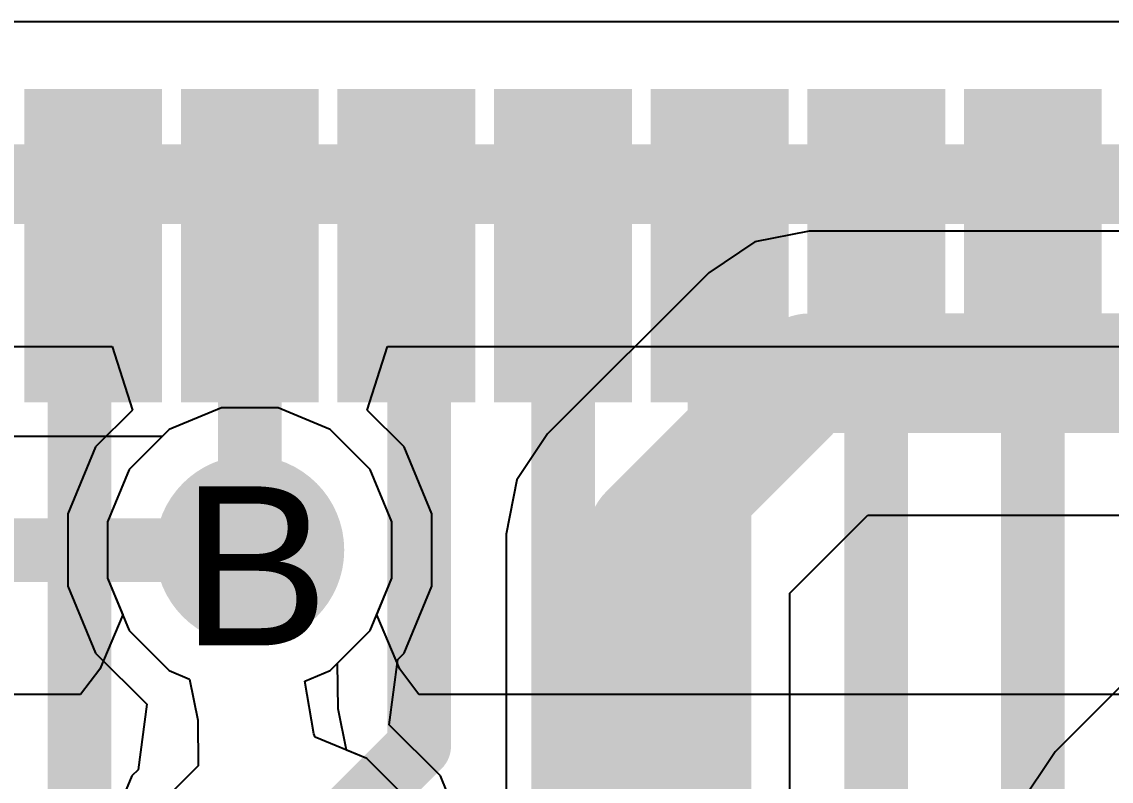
# Model space of a CAD drawing. Header units: inches. Extents: x 0 to 5379, y 0 to 5429.
# Drawn here: x 102.04 to 105.518, y 81.152 to 83.576 of the extents above; entities that cross this region are included whole.
import ezdxf

# ---------------------------------------------------------------- set-up
doc = ezdxf.new("R2010")
doc.units = ezdxf.units.IN
for name, color, linetype in [('Bottom Layer', 5, 'Continuous'), ('Bottom Solder', 6, 'Continuous'), ('Drill Drawing', 1, 'Continuous'), ('GND01', 16, 'Continuous'), ('GND02', 76, 'Continuous'), ('PWR', 156, 'Continuous'), ('SIG 01', 90, 'Continuous'), ('Top Layer', 1, 'Continuous'), ('Top Paste', 8, 'Continuous'), ('Top Solder', 216, 'Continuous'), ('Via Holes', 16, 'Continuous')]:
    doc.layers.add(name, color=color, linetype=linetype)
doc.styles.add('Arial', font='', dxfattribs={"height": 0.2})
doc.styles.get('Arial').set_extended_font_data('Arial')

# ---------------------------------------------------------------- blocks, each defined once
blk = doc.blocks.new('64_VFQFPN_9X9_147')
at = {"layer": 'Top Layer'}
for points in [[(-1.396, -4.0658), (-1.096, -4.0658), (-1.096, -4.9258), (-1.396, -4.9258)], [(-0.896, -4.0658), (-0.596, -4.0658), (-0.596, -4.9258), (-0.896, -4.9258)], [(-0.396, -4.0658), (-0.096, -4.0658), (-0.096, -4.9258), (-0.396, -4.9258)], [(0.104, -4.0658), (0.404, -4.0658), (0.404, -4.9258), (0.104, -4.9258)], [(0.604, -4.0658), (0.904, -4.0658), (0.904, -4.9258), (0.604, -4.9258)], [(1.104, -4.0658), (1.404, -4.0658), (1.404, -4.9258), (1.104, -4.9258)], [(1.604, -4.0658), (1.904, -4.0658), (1.904, -4.9258), (1.604, -4.9258)]]:
    blk.add_hatch(color=1, dxfattribs=at).paths.add_polyline_path(points)
at = {"layer": 'Top Paste'}
for points in [[(-1.396, -4.0658), (-1.096, -4.0658), (-1.096, -4.9258), (-1.396, -4.9258)], [(-0.896, -4.0658), (-0.596, -4.0658), (-0.596, -4.9258), (-0.896, -4.9258)], [(-0.396, -4.0658), (-0.096, -4.0658), (-0.096, -4.9258), (-0.396, -4.9258)], [(0.104, -4.0658), (0.404, -4.0658), (0.404, -4.9258), (0.104, -4.9258)], [(0.604, -4.0658), (0.904, -4.0658), (0.904, -4.9258), (0.604, -4.9258)], [(1.104, -4.0658), (1.404, -4.0658), (1.404, -4.9258), (1.104, -4.9258)], [(1.604, -4.0658), (1.904, -4.0658), (1.904, -4.9258), (1.604, -4.9258)]]:
    blk.add_hatch(color=8, dxfattribs=at).paths.add_polyline_path(points)
at = {"layer": 'Top Solder'}
for points in [[(-1.466, -3.9958), (-1.026, -3.9958), (-1.026, -4.9958), (-1.466, -4.9958)], [(-0.966, -3.9958), (-0.526, -3.9958), (-0.526, -4.9958), (-0.966, -4.9958)], [(-0.466, -3.9958), (-0.026, -3.9958), (-0.026, -4.9958), (-0.466, -4.9958)], [(0.034, -3.9958), (0.474, -3.9958), (0.474, -4.9958), (0.034, -4.9958)], [(0.534, -3.9958), (0.974, -3.9958), (0.974, -4.9958), (0.534, -4.9958)], [(1.034, -3.9958), (1.474, -3.9958), (1.474, -4.9958), (1.034, -4.9958)], [(1.534, -3.9958), (1.974, -3.9958), (1.974, -4.9958), (1.534, -4.9958)]]:
    blk.add_hatch(color=216, dxfattribs=at).paths.add_polyline_path(points)

msp = doc.modelspace()

# ---------------------------------------------------------------- hatches: boundary and pattern name
at = {"layer": 'Bottom Layer'}
h = msp.add_hatch(color=5, dxfattribs=at)
edge = h.paths.add_edge_path()
edge.add_arc((102.768, 81.89), 0.2, 0, 360)
at = {"layer": 'Bottom Solder'}
h = msp.add_hatch(color=6, dxfattribs=at)
edge = h.paths.add_edge_path()
edge.add_arc((102.768, 81.89), 0.3016, 0, 360)
at = {"layer": 'GND01'}
h = msp.add_hatch(color=16, dxfattribs=at)
edge = h.paths.add_edge_path()
edge.add_arc((102.768, 81.89), 0.2, 0, 360)
at = {"layer": 'GND02'}
h = msp.add_hatch(color=76, dxfattribs=at)
edge = h.paths.add_edge_path()
edge.add_arc((102.768, 81.89), 0.2, 0, 360)
at = {"layer": 'PWR'}
h = msp.add_hatch(color=156, dxfattribs=at)
edge = h.paths.add_edge_path()
edge.add_arc((102.768, 81.89), 0.2, 0, 360)
at = {"layer": 'SIG 01'}
h = msp.add_hatch(color=90, dxfattribs=at)
edge = h.paths.add_edge_path()
edge.add_arc((102.768, 81.89), 0.2, 0, 360)
at = {"layer": 'Top Layer'}
h = msp.add_hatch(color=1, dxfattribs=at)
edge = h.paths.add_edge_path()
edge.add_arc((102.768, 81.89), 0.2, 0, 360)
at = {"layer": 'Top Solder'}
h = msp.add_hatch(color=216, dxfattribs=at)
edge = h.paths.add_edge_path()
edge.add_arc((102.768, 81.89), 0.3016, 0, 360)
at = {"layer": 'Via Holes'}
h = msp.add_hatch(color=7, dxfattribs=at)
edge = h.paths.add_edge_path()
edge.add_arc((102.768, 81.89), 0.1, 0, 360)

# ---------------------------------------------------------------- linework, layer by layer
at = {"layer": 'Bottom Layer'}
for p, q in [((104.5536, 82.9077), (104.3801, 82.8732)), ((108.8576, 82.9077), (104.5536, 82.9077)), ((104.3801, 82.8732), (104.2331, 82.775)), ((104.2331, 82.775), (103.7189, 82.2608)), ((104.2331, 82.775), (104.2331, 82.775)), ((102.6777, 82.344), (102.5108, 82.2749)), ((102.8583, 82.344), (102.6777, 82.344)), ((103.0252, 82.2749), (102.8583, 82.344)), ((102.4885, 82.2526), (101.0036, 82.2526)), ((102.5108, 82.2749), (102.4885, 82.2526)), ((103.1529, 82.1472), (103.0252, 82.2749)), ((103.7189, 82.2608), (103.6207, 82.1138)), ((103.222, 81.9803), (103.1529, 82.1472)), ((103.6207, 82.1138), (103.5862, 81.9403)), ((103.222, 81.7997), (103.222, 81.9803)), ((104.4926, 81.7526), (104.7413, 82.0013)), ((104.7413, 82.0013), (108.6698, 82.0013)), ((103.5862, 81.9403), (103.5862, 80.742)), ((103.1529, 81.6328), (103.222, 81.7997)), ((104.4926, 80.4864), (104.4926, 81.7526)), ((103.0252, 81.5051), (103.1529, 81.6328)), ((102.944, 81.4715), (103.0252, 81.5051)), ((102.9729, 81.3028), (102.944, 81.4715)), ((102.9769, 81.2927), (102.9729, 81.3028)), ((103.1413, 81.2246), (102.9769, 81.2927)), ((103.269, 81.0969), (103.1413, 81.2246))]:
    msp.add_line(p, q, dxfattribs=at)
for points in [[(104.0394, 81.9403, 0.381, 0.381, 0), (104.5536, 82.4545, 0.381, 0.381, 0)], [(104.5536, 82.4545, 0.381, 0.381, 0), (108.8576, 82.4545, 0.381, 0.381, 0)], [(104.0394, 79.9729, 0.381, 0.381, 0), (104.0394, 81.9403, 0.381, 0.381, 0)], [(101.0036, 81.89, 0.2032, 0.2032, 0), (102.768, 81.89, 0.2032, 0.2032, 0)]]:
    msp.add_lwpolyline(points, format="xyseb", dxfattribs=at)
for points in [[(104.4583, 82.4545, 0.1905, 0.1905, 1), (104.6488, 82.4545, 0.1905, 0.1905, 1)], [(104.4583, 82.4545, 0.1905, 0.1905, 1), (104.6488, 82.4545, 0.1905, 0.1905, 1)], [(103.9442, 81.9403, 0.1905, 0.1905, 1), (104.1347, 81.9403, 0.1905, 0.1905, 1)], [(103.9442, 81.9403, 0.1905, 0.1905, 1), (104.1347, 81.9403, 0.1905, 0.1905, 1)], [(102.7172, 81.89, 0.1016, 0.1016, 1), (102.8188, 81.89, 0.1016, 0.1016, 1)]]:
    msp.add_lwpolyline(points, format="xyseb", close=True, dxfattribs=at)
at = {"layer": 'GND01'}
for p, q in [((102.6777, 82.344), (102.5108, 82.2749)), ((102.8583, 82.344), (102.6777, 82.344)), ((103.0252, 82.2749), (102.8583, 82.344)), ((102.5108, 82.2749), (102.3831, 82.1472)), ((103.1529, 82.1472), (103.0252, 82.2749)), ((102.3831, 82.1472), (102.314, 81.9803)), ((103.222, 81.9803), (103.1529, 82.1472)), ((102.314, 81.9803), (102.314, 81.7997)), ((103.222, 81.7997), (103.222, 81.9803)), ((102.314, 81.7997), (102.3831, 81.6328)), ((103.1529, 81.6328), (103.222, 81.7997)), ((102.3831, 81.6328), (102.5108, 81.5051)), ((103.0484, 81.5284), (103.1529, 81.6328)), ((103.0499, 81.3826), (103.0484, 81.5284)), ((102.5108, 81.5051), (102.5757, 81.4783)), ((102.5757, 81.4783), (102.6022, 81.3471)), ((103.0765, 81.2514), (103.0499, 81.3826)), ((102.6022, 81.3471), (102.6037, 81.2013)), ((103.1413, 81.2246), (103.0765, 81.2514)), ((103.269, 81.0969), (103.1413, 81.2246)), ((102.6037, 81.2013), (102.4992, 81.0969))]:
    msp.add_line(p, q, dxfattribs=at)
at = {"layer": 'GND02'}
for p, q in [((102.6777, 82.344), (102.5108, 82.2749)), ((102.8583, 82.344), (102.6777, 82.344)), ((103.0252, 82.2749), (102.8583, 82.344)), ((102.5108, 82.2749), (102.3831, 82.1472)), ((103.1529, 82.1472), (103.0252, 82.2749)), ((102.3831, 82.1472), (102.314, 81.9803)), ((103.222, 81.9803), (103.1529, 82.1472)), ((102.314, 81.9803), (102.314, 81.7997)), ((103.222, 81.7997), (103.222, 81.9803)), ((102.314, 81.7997), (102.3831, 81.6328)), ((103.1529, 81.6328), (103.222, 81.7997)), ((102.3831, 81.6328), (102.5108, 81.5051)), ((103.0484, 81.5284), (103.1529, 81.6328)), ((103.0499, 81.3826), (103.0484, 81.5284)), ((102.5108, 81.5051), (102.5757, 81.4783)), ((102.5757, 81.4783), (102.6022, 81.3471)), ((103.0765, 81.2514), (103.0499, 81.3826)), ((102.6022, 81.3471), (102.6037, 81.2013)), ((103.1413, 81.2246), (103.0765, 81.2514)), ((103.269, 81.0969), (103.1413, 81.2246)), ((102.6037, 81.2013), (102.4992, 81.0969))]:
    msp.add_line(p, q, dxfattribs=at)
at = {"layer": 'PWR'}
for p, q in [((102.6777, 82.344), (102.5108, 82.2749)), ((102.8583, 82.344), (102.6777, 82.344)), ((103.0252, 82.2749), (102.8583, 82.344)), ((102.5108, 82.2749), (102.3831, 82.1472)), ((103.1529, 82.1472), (103.0252, 82.2749)), ((102.3831, 82.1472), (102.314, 81.9803)), ((103.222, 81.9803), (103.1529, 82.1472)), ((102.314, 81.9803), (102.314, 81.7997)), ((103.222, 81.7997), (103.222, 81.9803)), ((102.314, 81.7997), (102.3624, 81.6828)), ((103.1736, 81.6828), (103.222, 81.7997)), ((102.3624, 81.6828), (102.2893, 81.5095)), ((103.2467, 81.5095), (103.1736, 81.6828)), ((102.2893, 81.5095), (102.2279, 81.4288)), ((103.3081, 81.4288), (103.2467, 81.5095)), ((102.2279, 81.4288), (86.1749, 81.4288)), ((106.2638, 81.4288), (103.3081, 81.4288))]:
    msp.add_line(p, q, dxfattribs=at)
at = {"layer": 'SIG 01'}
for p, q in [((107.6198, 83.576), (94.1444, 83.576)), ((93.1529, 82.54), (102.3286, 82.54)), ((102.3286, 82.54), (102.3932, 82.3368)), ((103.1428, 82.3368), (103.2074, 82.54)), ((103.2074, 82.54), (107.4053, 82.54)), ((102.3932, 82.3368), (102.2755, 82.2191)), ((103.2606, 82.2191), (103.1428, 82.3368)), ((102.2755, 82.2191), (102.187, 82.0056)), ((103.349, 82.0056), (103.2606, 82.2191)), ((102.187, 82.0056), (102.187, 81.7744)), ((103.349, 81.7744), (103.349, 82.0056)), ((102.187, 81.7744), (102.2755, 81.5609)), ((103.2606, 81.5609), (103.349, 81.7744)), ((105.7657, 81.6728), (105.3386, 81.2457)), ((102.2755, 81.5609), (102.4389, 81.3975)), ((103.2405, 81.5409), (103.2606, 81.5609)), ((103.2132, 81.3322), (103.2405, 81.5409)), ((102.4389, 81.3975), (102.4116, 81.1888)), ((103.3767, 81.1688), (103.2132, 81.3322)), ((105.3386, 81.2457), (105.2123, 81.0567)), ((102.4116, 81.1888), (102.3916, 81.1688)), ((102.3916, 81.1688), (102.3031, 80.9553)), ((103.4651, 80.9553), (103.3767, 81.1688))]:
    msp.add_line(p, q, dxfattribs=at)
msp.add_lwpolyline([(93.1529, 83.058, 0.254, 0.254, 0), (107.6198, 83.058, 0.254, 0.254, 0)], format="xyseb", dxfattribs=at)
at = {"layer": 'Top Layer'}
for points in [[(102.2246, 82.818, 0.2032, 0.2032, 0), (102.268, 82.8614, 0.2032, 0.2032, 0)], [(102.76, 82.8694, 0.2032, 0.2032, 0), (102.764, 82.8734, 0.2032, 0.2032, 0)], [(102.76, 82.8694, 0.2032, 0.2032, 0), (102.768, 82.8614, 0.2032, 0.2032, 0)], [(102.768, 81.89, 0.2032, 0.2032, 0), (102.768, 82.8614, 0.2032, 0.2032, 0)], [(103.268, 82.8614, 0.2032, 0.2032, 0), (103.3089, 82.8205, 0.2032, 0.2032, 0)], [(103.768, 80.7533, 0.2032, 0.2032, 0), (103.768, 82.8614, 0.2032, 0.2032, 0)], [(104.268, 80.2903, 0.2032, 0.2032, 0), (104.268, 82.8614, 0.2032, 0.2032, 0)], [(104.768, 80.2903, 0.2032, 0.2032, 0), (104.768, 82.8614, 0.2032, 0.2032, 0)], [(105.268, 80.8769, 0.2032, 0.2032, 0), (105.268, 82.8614, 0.2032, 0.2032, 0)], [(102.2246, 79.6757, 0.2032, 0.2032, 0), (102.2246, 82.818, 0.2032, 0.2032, 0)], [(103.3089, 81.2644, 0.2032, 0.2032, 0), (103.3089, 82.8205, 0.2032, 0.2032, 0)], [(102.8841, 80.8397, 0.2032, 0.2032, 0), (103.3089, 81.2644, 0.2032, 0.2032, 0)]]:
    msp.add_lwpolyline(points, format="xyseb", dxfattribs=at)
for points in [[(102.2172, 82.8614, 0.1016, 0.1016, 1), (102.3188, 82.8614, 0.1016, 0.1016, 1)], [(102.7092, 82.8694, 0.1016, 0.1016, 1), (102.8108, 82.8694, 0.1016, 0.1016, 1)], [(102.7092, 82.8694, 0.1016, 0.1016, 1), (102.8108, 82.8694, 0.1016, 0.1016, 1)], [(102.7132, 82.8734, 0.1016, 0.1016, 1), (102.8148, 82.8734, 0.1016, 0.1016, 1)], [(102.7172, 82.8614, 0.1016, 0.1016, 1), (102.8188, 82.8614, 0.1016, 0.1016, 1)], [(102.7172, 82.8614, 0.1016, 0.1016, 1), (102.8188, 82.8614, 0.1016, 0.1016, 1)], [(103.2172, 82.8614, 0.1016, 0.1016, 1), (103.3188, 82.8614, 0.1016, 0.1016, 1)], [(103.7172, 82.8614, 0.1016, 0.1016, 1), (103.8188, 82.8614, 0.1016, 0.1016, 1)], [(104.2172, 82.8614, 0.1016, 0.1016, 1), (104.3188, 82.8614, 0.1016, 0.1016, 1)], [(104.7172, 82.8614, 0.1016, 0.1016, 1), (104.8188, 82.8614, 0.1016, 0.1016, 1)], [(105.2172, 82.8614, 0.1016, 0.1016, 1), (105.3188, 82.8614, 0.1016, 0.1016, 1)], [(102.1738, 82.818, 0.1016, 0.1016, 1), (102.2754, 82.818, 0.1016, 0.1016, 1)], [(102.1738, 82.818, 0.1016, 0.1016, 1), (102.2754, 82.818, 0.1016, 0.1016, 1)], [(103.2581, 82.8205, 0.1016, 0.1016, 1), (103.3597, 82.8205, 0.1016, 0.1016, 1)], [(103.2581, 82.8205, 0.1016, 0.1016, 1), (103.3597, 82.8205, 0.1016, 0.1016, 1)], [(102.7172, 81.89, 0.1016, 0.1016, 1), (102.8188, 81.89, 0.1016, 0.1016, 1)], [(103.2581, 81.2644, 0.1016, 0.1016, 1), (103.3597, 81.2644, 0.1016, 0.1016, 1)], [(103.2581, 81.2644, 0.1016, 0.1016, 1), (103.3597, 81.2644, 0.1016, 0.1016, 1)]]:
    msp.add_lwpolyline(points, format="xyseb", close=True, dxfattribs=at)

# ---------------------------------------------------------------- block references
msp.add_blockref('64_VFQFPN_9X9_147', (103.514, 87.3572))

# ---------------------------------------------------------------- texts
at = {"layer": 'Drill Drawing', "style": 'Arial'}
msp.add_text('B', height=0.508, dxfattribs=at).set_placement((102.5479, 81.5853))

doc.saveas('drawing.dxf')
